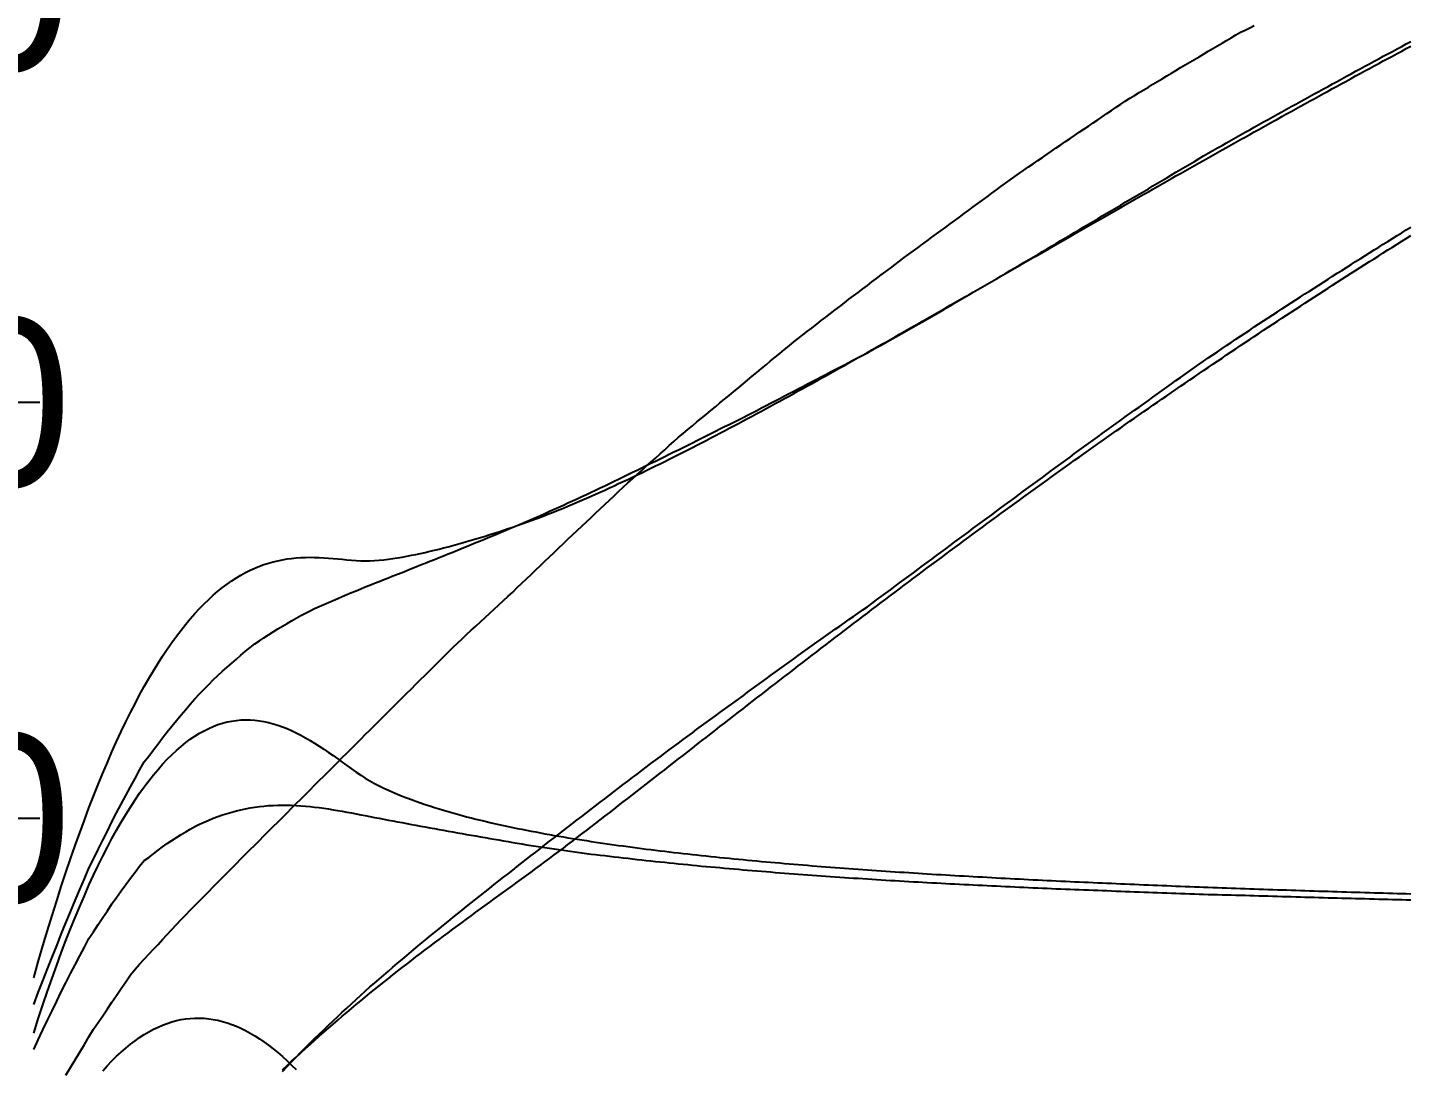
# Model space of a CAD drawing. Extents: x -35 to 180, y -35 to 144.
# Drawn here: x 5.8 to 71.2, y 27.5 to 76.8 of the extents above; entities that cross this region are included whole.
import ezdxf

# ---------------------------------------------------------------- set-up
doc = ezdxf.new("R2010")
doc.units = 0

msp = doc.modelspace()

# ---------------------------------------------------------------- linework, layer by layer
at = {"color": 0}
for p, q in [((0, 59.071), (6.4, 59.071)), ((0, 39.38), (6.4, 39.38))]:
    msp.add_line(p, q, dxfattribs=at)
at = {"color": 6}
msp.add_lwpolyline([(7.63, 27.217), (7.848, 27.579), (8.066, 27.942), (8.284, 28.304), (8.502, 28.666), (8.72, 29.028), (8.938, 29.39), (9.156, 29.698), (9.374, 30.021), (9.592, 30.343), (9.81, 30.665), (10.028, 30.988), (10.246, 31.31), (10.464, 31.632), (10.682, 31.955), (10.9, 32.229), (11.118, 32.464), (11.336, 32.699), (11.554, 32.933), (11.772, 33.168), (11.99, 33.403), (12.208, 33.638), (12.426, 33.873), (12.644, 34.108), (12.862, 34.342), (13.08, 34.577), (13.298, 34.798), (13.516, 35.02), (13.734, 35.242), (13.952, 35.464), (14.17, 35.686), (14.388, 35.908), (14.606, 36.13), (14.824, 36.352), (15.042, 36.574), (15.26, 36.796), (15.478, 37.017), (15.696, 37.237), (15.914, 37.455), (16.132, 37.673), (16.35, 37.891), (16.568, 38.108), (16.786, 38.326), (17.004, 38.544), (17.222, 38.762), (17.44, 38.979), (17.658, 39.197), (17.876, 39.415), (18.094, 39.633), (18.312, 39.851), (18.53, 40.068), (18.748, 40.286), (18.966, 40.504), (19.184, 40.722), (19.402, 40.939), (19.62, 41.157), (19.838, 41.375), (20.056, 41.593), (20.274, 41.811), (20.492, 42.028), (20.71, 42.246), (20.928, 42.464), (21.146, 42.682), (21.364, 42.899), (21.582, 43.117), (21.8, 43.335), (22.018, 43.553), (22.236, 43.771), (22.454, 43.988), (22.672, 44.206), (22.89, 44.424), (23.108, 44.642), (23.326, 44.859), (23.544, 45.077), (23.762, 45.293), (23.98, 45.509), (24.198, 45.725), (24.416, 45.941), (24.634, 46.157), (24.852, 46.373), (25.07, 46.589), (25.288, 46.805), (25.506, 47.021), (25.724, 47.237), (25.942, 47.453), (26.16, 47.669), (26.378, 47.87), (26.596, 48.071), (26.814, 48.273), (27.032, 48.475), (27.25, 48.676), (27.468, 48.878), (27.686, 49.079), (27.904, 49.281), (28.121, 49.482), (28.339, 49.684), (28.557, 49.886), (28.775, 50.087), (28.993, 50.295), (29.211, 50.504), (29.429, 50.713), (29.647, 50.922), (29.865, 51.13), (30.083, 51.339), (30.301, 51.548), (30.519, 51.757), (30.737, 51.965), (30.955, 52.174), (31.173, 52.383), (31.391, 52.592), (31.609, 52.798), (31.827, 53.003), (32.045, 53.208), (32.263, 53.413), (32.481, 53.618), (32.699, 53.824), (32.917, 54.029), (33.135, 54.234), (33.353, 54.439), (33.571, 54.644), (33.789, 54.85), (34.007, 55.055), (34.225, 55.254), (34.443, 55.45), (34.661, 55.646), (34.879, 55.843), (35.097, 56.039), (35.315, 56.235), (35.533, 56.431), (35.751, 56.627), (35.969, 56.823), (36.187, 57.02), (36.405, 57.216), (36.623, 57.412), (36.841, 57.599), (37.059, 57.779), (37.277, 57.959), (37.495, 58.139), (37.713, 58.319), (37.931, 58.499), (38.149, 58.679), (38.367, 58.859), (38.585, 59.039), (38.803, 59.219), (39.021, 59.399), (39.239, 59.579), (39.457, 59.759), (39.675, 59.94), (39.893, 60.121), (40.111, 60.302), (40.329, 60.483), (40.547, 60.664), (40.765, 60.845), (40.983, 61.026), (41.201, 61.207), (41.419, 61.387), (41.637, 61.568), (41.855, 61.749), (42.073, 61.93), (42.291, 62.095), (42.509, 62.263), (42.727, 62.431), (42.945, 62.6), (43.163, 62.768), (43.381, 62.936), (43.599, 63.104), (43.817, 63.273), (44.035, 63.441), (44.253, 63.609), (44.471, 63.777), (44.689, 63.946), (44.907, 64.11), (45.125, 64.275), (45.343, 64.439), (45.561, 64.604), (45.779, 64.769), (45.997, 64.933), (46.215, 65.098), (46.433, 65.263), (46.651, 65.427), (46.869, 65.592), (47.087, 65.757), (47.305, 65.921), (47.523, 66.081), (47.741, 66.241), (47.959, 66.402), (48.177, 66.562), (48.395, 66.722), (48.613, 66.882), (48.831, 67.042), (49.049, 67.203), (49.267, 67.363), (49.485, 67.523), (49.703, 67.683), (49.921, 67.843), (50.139, 68.003), (50.357, 68.164), (50.575, 68.324), (50.793, 68.484), (51.011, 68.644), (51.229, 68.804), (51.447, 68.965), (51.665, 69.125), (51.883, 69.285), (52.101, 69.445), (52.319, 69.605), (52.537, 69.765), (52.755, 69.917), (52.973, 70.066), (53.191, 70.216), (53.409, 70.365), (53.627, 70.514), (53.845, 70.664), (54.063, 70.813), (54.281, 70.963), (54.499, 71.112), (54.717, 71.261), (54.935, 71.411), (55.153, 71.56), (55.371, 71.708), (55.589, 71.856), (55.807, 72.003), (56.025, 72.151), (56.243, 72.299), (56.461, 72.446), (56.679, 72.594), (56.897, 72.741), (57.115, 72.889), (57.333, 73.037), (57.551, 73.184), (57.769, 73.332), (57.987, 73.47), (58.205, 73.602), (58.423, 73.733), (58.641, 73.864), (58.859, 73.996), (59.077, 74.127), (59.295, 74.258), (59.513, 74.39), (59.731, 74.521), (59.949, 74.653), (60.167, 74.784), (60.385, 74.915), (60.603, 75.047), (60.821, 75.174), (61.039, 75.303), (61.257, 75.432), (61.475, 75.56), (61.693, 75.689), (61.911, 75.818), (62.129, 75.946), (62.347, 76.075), (62.565, 76.204), (62.783, 76.332), (63.001, 76.461), (63.219, 76.59), (63.437, 76.692), (63.655, 76.801), (63.873, 76.91)], dxfattribs=at)
at = {"color": 4}
for points in [[(6.104, 30.556), (6.322, 31.121), (6.54, 31.682), (6.758, 32.239), (6.976, 32.791), (7.194, 33.338), (7.412, 33.88), (7.63, 34.417), (7.848, 34.949), (8.066, 35.474), (8.284, 35.994), (8.502, 36.508), (8.72, 37.016), (8.938, 37.445), (9.156, 37.892), (9.374, 38.334), (9.592, 38.77), (9.81, 39.2), (10.028, 39.624), (10.246, 40.042), (10.464, 40.454), (10.682, 40.86), (10.9, 41.26), (11.118, 41.654), (11.336, 42.042), (11.554, 42.312), (11.772, 42.607), (11.99, 42.896), (12.208, 43.18), (12.426, 43.46), (12.644, 43.734), (12.862, 44.002), (13.08, 44.266), (13.298, 44.525), (13.516, 44.778), (13.734, 45.027), (13.952, 45.27), (14.17, 45.49), (14.388, 45.708), (14.606, 45.921), (14.824, 46.129), (15.042, 46.333), (15.26, 46.531), (15.478, 46.725), (15.696, 46.914), (15.914, 47.099), (16.132, 47.279), (16.35, 47.454), (16.568, 47.626), (16.786, 47.775), (17.004, 47.922), (17.222, 48.065), (17.44, 48.205), (17.658, 48.34), (17.876, 48.472), (18.094, 48.6), (18.312, 48.726), (18.53, 48.847), (18.748, 48.967), (18.966, 49.083), (19.184, 49.196), (19.402, 49.3), (19.62, 49.4), (19.838, 49.499), (20.056, 49.596), (20.274, 49.691), (20.492, 49.785), (20.71, 49.877), (20.928, 49.969), (21.146, 50.06), (21.364, 50.15), (21.582, 50.24), (21.8, 50.33), (22.018, 50.416), (22.236, 50.501), (22.454, 50.587), (22.672, 50.672), (22.89, 50.758), (23.108, 50.845), (23.326, 50.931), (23.544, 51.018), (23.762, 51.105), (23.98, 51.193), (24.198, 51.28), (24.416, 51.368), (24.634, 51.455), (24.852, 51.542), (25.07, 51.629), (25.288, 51.716), (25.506, 51.803), (25.724, 51.891), (25.942, 51.979), (26.16, 52.068), (26.378, 52.156), (26.596, 52.246), (26.814, 52.335), (27.032, 52.425), (27.25, 52.514), (27.468, 52.604), (27.686, 52.694), (27.904, 52.784), (28.121, 52.875), (28.339, 52.966), (28.557, 53.058), (28.775, 53.15), (28.993, 53.242), (29.211, 53.335), (29.429, 53.428), (29.647, 53.522), (29.865, 53.616), (30.083, 53.714), (30.301, 53.811), (30.519, 53.909), (30.737, 54.008), (30.955, 54.106), (31.173, 54.206), (31.391, 54.305), (31.609, 54.405), (31.827, 54.506), (32.045, 54.607), (32.263, 54.708), (32.481, 54.81), (32.699, 54.914), (32.917, 55.018), (33.135, 55.122), (33.353, 55.226), (33.571, 55.331), (33.789, 55.436), (34.007, 55.542), (34.225, 55.648), (34.443, 55.754), (34.661, 55.861), (34.879, 55.967), (35.097, 56.075), (35.315, 56.181), (35.533, 56.288), (35.751, 56.395), (35.969, 56.502), (36.187, 56.61), (36.405, 56.718), (36.623, 56.826), (36.841, 56.934), (37.059, 57.043), (37.277, 57.152), (37.495, 57.261), (37.713, 57.37), (37.931, 57.479), (38.149, 57.588), (38.367, 57.697), (38.585, 57.807), (38.803, 57.916), (39.021, 58.026), (39.239, 58.136), (39.457, 58.246), (39.675, 58.357), (39.893, 58.468), (40.111, 58.578), (40.329, 58.689), (40.547, 58.802), (40.765, 58.915), (40.983, 59.029), (41.201, 59.142), (41.419, 59.256), (41.637, 59.369), (41.855, 59.483), (42.073, 59.597), (42.291, 59.711), (42.509, 59.825), (42.727, 59.94), (42.945, 60.054), (43.163, 60.167), (43.381, 60.28), (43.599, 60.393), (43.817, 60.506), (44.035, 60.619), (44.253, 60.732), (44.471, 60.846), (44.689, 60.959), (44.907, 61.073), (45.125, 61.186), (45.343, 61.3), (45.561, 61.414), (45.779, 61.535), (45.997, 61.657), (46.215, 61.78), (46.433, 61.903), (46.651, 62.025), (46.869, 62.148), (47.087, 62.271), (47.305, 62.394), (47.523, 62.517), (47.741, 62.64), (47.959, 62.763), (48.177, 62.886), (48.395, 63.012), (48.613, 63.138), (48.831, 63.265), (49.049, 63.392), (49.267, 63.519), (49.485, 63.645), (49.703, 63.772), (49.921, 63.899), (50.139, 64.026), (50.357, 64.152), (50.575, 64.279), (50.793, 64.406), (51.011, 64.533), (51.229, 64.662), (51.447, 64.79), (51.665, 64.918), (51.883, 65.047), (52.101, 65.175), (52.319, 65.303), (52.537, 65.431), (52.755, 65.559), (52.973, 65.688), (53.191, 65.816), (53.409, 65.944), (53.627, 66.072), (53.845, 66.203), (54.063, 66.333), (54.281, 66.463), (54.499, 66.594), (54.717, 66.724), (54.935, 66.854), (55.153, 66.984), (55.371, 67.114), (55.589, 67.243), (55.807, 67.373), (56.025, 67.503), (56.243, 67.633), (56.461, 67.762), (56.679, 67.892), (56.897, 68.022), (57.115, 68.151), (57.333, 68.28), (57.551, 68.41), (57.769, 68.539), (57.987, 68.668), (58.205, 68.797), (58.423, 68.926), (58.641, 69.055), (58.859, 69.184), (59.077, 69.314), (59.295, 69.444), (59.513, 69.574), (59.731, 69.703), (59.949, 69.833), (60.167, 69.962), (60.385, 70.092), (60.603, 70.221), (60.821, 70.35), (61.039, 70.479), (61.257, 70.609), (61.475, 70.737), (61.693, 70.862), (61.911, 70.986), (62.129, 71.111), (62.347, 71.235), (62.565, 71.359), (62.783, 71.483), (63.001, 71.607), (63.219, 71.731), (63.437, 71.855), (63.655, 71.978), (63.873, 72.102), (64.091, 72.225), (64.309, 72.346), (64.527, 72.467), (64.745, 72.588), (64.963, 72.709), (65.181, 72.829), (65.399, 72.949), (65.617, 73.07), (65.835, 73.19), (66.053, 73.31), (66.271, 73.43), (66.489, 73.549), (66.707, 73.669), (66.925, 73.789), (67.143, 73.908), (67.361, 74.028), (67.579, 74.147), (67.797, 74.267), (68.015, 74.386), (68.233, 74.505), (68.451, 74.624), (68.669, 74.743), (68.887, 74.861), (69.105, 74.98), (69.323, 75.098), (69.541, 75.216), (69.759, 75.333), (69.977, 75.451), (70.195, 75.568), (70.413, 75.685), (70.631, 75.802), (70.849, 75.919), (71.067, 76.035), (71.285, 76.152)], [(17.876, 27.386), (18.094, 27.614), (18.312, 27.841), (18.53, 28.067), (18.748, 28.292), (18.966, 28.515), (19.184, 28.738), (19.402, 28.948), (19.62, 29.156), (19.838, 29.364), (20.056, 29.571), (20.274, 29.776), (20.492, 29.981), (20.71, 30.185), (20.928, 30.389), (21.146, 30.591), (21.364, 30.793), (21.582, 30.994), (21.8, 31.194), (22.018, 31.385), (22.236, 31.573), (22.454, 31.761), (22.672, 31.949), (22.89, 32.136), (23.108, 32.322), (23.326, 32.507), (23.544, 32.692), (23.762, 32.877), (23.98, 33.06), (24.198, 33.244), (24.416, 33.426), (24.634, 33.606), (24.852, 33.784), (25.07, 33.962), (25.288, 34.139), (25.506, 34.316), (25.724, 34.493), (25.942, 34.669), (26.16, 34.845), (26.378, 35.02), (26.596, 35.195), (26.814, 35.37), (27.032, 35.544), (27.25, 35.717), (27.468, 35.89), (27.686, 36.062), (27.904, 36.235), (28.121, 36.406), (28.339, 36.578), (28.557, 36.75), (28.775, 36.921), (28.993, 37.092), (29.211, 37.263), (29.429, 37.434), (29.647, 37.605), (29.865, 37.776), (30.083, 37.944), (30.301, 38.113), (30.519, 38.282), (30.737, 38.451), (30.955, 38.62), (31.173, 38.789), (31.391, 38.958), (31.609, 39.127), (31.827, 39.296), (32.045, 39.465), (32.263, 39.633), (32.481, 39.802), (32.699, 39.968), (32.917, 40.135), (33.135, 40.301), (33.353, 40.468), (33.571, 40.634), (33.789, 40.801), (34.007, 40.968), (34.225, 41.134), (34.443, 41.3), (34.661, 41.467), (34.879, 41.633), (35.097, 41.799), (35.315, 41.961), (35.533, 42.124), (35.751, 42.287), (35.969, 42.45), (36.187, 42.612), (36.405, 42.775), (36.623, 42.937), (36.841, 43.1), (37.059, 43.262), (37.277, 43.425), (37.495, 43.587), (37.713, 43.749), (37.931, 43.908), (38.149, 44.067), (38.367, 44.226), (38.585, 44.385), (38.803, 44.544), (39.021, 44.702), (39.239, 44.861), (39.457, 45.02), (39.675, 45.178), (39.893, 45.337), (40.111, 45.495), (40.329, 45.653), (40.547, 45.812), (40.765, 45.971), (40.983, 46.13), (41.201, 46.288), (41.419, 46.447), (41.637, 46.605), (41.855, 46.763), (42.073, 46.921), (42.291, 47.079), (42.509, 47.237), (42.727, 47.395), (42.945, 47.553), (43.163, 47.707), (43.381, 47.86), (43.599, 48.014), (43.817, 48.167), (44.035, 48.321), (44.253, 48.474), (44.471, 48.627), (44.689, 48.78), (44.907, 48.933), (45.125, 49.085), (45.343, 49.238), (45.561, 49.39), (45.779, 49.55), (45.997, 49.712), (46.215, 49.873), (46.433, 50.035), (46.651, 50.196), (46.869, 50.357), (47.087, 50.518), (47.305, 50.679), (47.523, 50.84), (47.741, 51), (47.959, 51.161), (48.177, 51.321), (48.395, 51.482), (48.613, 51.645), (48.831, 51.808), (49.049, 51.97), (49.267, 52.133), (49.485, 52.295), (49.703, 52.456), (49.921, 52.618), (50.139, 52.779), (50.357, 52.941), (50.575, 53.102), (50.793, 53.262), (51.011, 53.424), (51.229, 53.586), (51.447, 53.748), (51.665, 53.909), (51.883, 54.071), (52.101, 54.232), (52.319, 54.393), (52.537, 54.554), (52.755, 54.714), (52.973, 54.875), (53.191, 55.035), (53.409, 55.195), (53.627, 55.354), (53.845, 55.516), (54.063, 55.677), (54.281, 55.838), (54.499, 55.998), (54.717, 56.158), (54.935, 56.318), (55.153, 56.478), (55.371, 56.638), (55.589, 56.797), (55.807, 56.956), (56.025, 57.115), (56.243, 57.274), (56.461, 57.432), (56.679, 57.59), (56.897, 57.748), (57.115, 57.906), (57.333, 58.063), (57.551, 58.22), (57.769, 58.377), (57.987, 58.534), (58.205, 58.691), (58.423, 58.847), (58.641, 59.003), (58.859, 59.159), (59.077, 59.316), (59.295, 59.472), (59.513, 59.628), (59.731, 59.784), (59.949, 59.94), (60.167, 60.095), (60.385, 60.25), (60.603, 60.405), (60.821, 60.56), (61.039, 60.715), (61.257, 60.869), (61.475, 61.023), (61.693, 61.17), (61.911, 61.318), (62.129, 61.465), (62.347, 61.612), (62.565, 61.759), (62.783, 61.906), (63.001, 62.052), (63.219, 62.199), (63.437, 62.345), (63.655, 62.49), (63.873, 62.636), (64.091, 62.781), (64.309, 62.924), (64.527, 63.066), (64.745, 63.209), (64.963, 63.351), (65.181, 63.492), (65.399, 63.634), (65.617, 63.775), (65.835, 63.916), (66.053, 64.057), (66.271, 64.198), (66.489, 64.338), (66.707, 64.478), (66.925, 64.618), (67.143, 64.758), (67.361, 64.898), (67.579, 65.037), (67.797, 65.177), (68.015, 65.316), (68.233, 65.454), (68.451, 65.593), (68.669, 65.731), (68.887, 65.869), (69.105, 66.007), (69.323, 66.144), (69.541, 66.281), (69.759, 66.418), (69.977, 66.554), (70.195, 66.69), (70.413, 66.826), (70.631, 66.961), (70.849, 67.096), (71.067, 67.231), (71.285, 67.366)], [(6.104, 28.419), (6.322, 28.886), (6.54, 29.349), (6.758, 29.807), (6.976, 30.26), (7.194, 30.707), (7.412, 31.149), (7.63, 31.586), (7.848, 32.017), (8.066, 32.441), (8.284, 32.86), (8.502, 33.272), (8.72, 33.678), (8.938, 33.997), (9.156, 34.336), (9.374, 34.669), (9.592, 34.996), (9.81, 35.316), (10.028, 35.63), (10.246, 35.937), (10.464, 36.238), (10.682, 36.532), (10.9, 36.82), (11.118, 37.101), (11.336, 37.376), (11.554, 37.523), (11.772, 37.695), (11.99, 37.862), (12.208, 38.022), (12.426, 38.177), (12.644, 38.326), (12.862, 38.468), (13.08, 38.605), (13.298, 38.736), (13.516, 38.86), (13.734, 38.979), (13.952, 39.091), (14.17, 39.189), (14.388, 39.283), (14.606, 39.371), (14.824, 39.453), (15.042, 39.529), (15.26, 39.599), (15.478, 39.664), (15.696, 39.723), (15.914, 39.776), (16.132, 39.824), (16.35, 39.867), (16.568, 39.904), (16.786, 39.931), (17.004, 39.953), (17.222, 39.971), (17.44, 39.983), (17.658, 39.991), (17.876, 39.994), (18.094, 39.993), (18.312, 39.988), (18.53, 39.979), (18.748, 39.966), (18.966, 39.95), (19.184, 39.93), (19.402, 39.906), (19.62, 39.878), (19.838, 39.849), (20.056, 39.816), (20.274, 39.781), (20.492, 39.745), (20.71, 39.706), (20.928, 39.666), (21.146, 39.625), (21.364, 39.583), (21.582, 39.541), (21.8, 39.498), (22.018, 39.456), (22.236, 39.414), (22.454, 39.373), (22.672, 39.332), (22.89, 39.29), (23.108, 39.249), (23.326, 39.208), (23.544, 39.167), (23.762, 39.126), (23.98, 39.086), (24.198, 39.045), (24.416, 39.005), (24.634, 38.965), (24.852, 38.925), (25.07, 38.886), (25.288, 38.846), (25.506, 38.807), (25.724, 38.768), (25.942, 38.729), (26.16, 38.69), (26.378, 38.651), (26.596, 38.612), (26.814, 38.574), (27.032, 38.535), (27.25, 38.497), (27.468, 38.459), (27.686, 38.421), (27.904, 38.383), (28.121, 38.345), (28.339, 38.307), (28.557, 38.27), (28.775, 38.232), (28.993, 38.195), (29.211, 38.158), (29.429, 38.121), (29.647, 38.084), (29.865, 38.047), (30.083, 38.019), (30.301, 37.988), (30.519, 37.957), (30.737, 37.926), (30.955, 37.895), (31.173, 37.864), (31.391, 37.833), (31.609, 37.803), (31.827, 37.772), (32.045, 37.742), (32.263, 37.711), (32.481, 37.681), (32.699, 37.657), (32.917, 37.631), (33.135, 37.606), (33.353, 37.58), (33.571, 37.555), (33.789, 37.53), (34.007, 37.504), (34.225, 37.479), (34.443, 37.454), (34.661, 37.429), (34.879, 37.404), (35.097, 37.379), (35.315, 37.357), (35.533, 37.334), (35.751, 37.312), (35.969, 37.29), (36.187, 37.267), (36.405, 37.245), (36.623, 37.223), (36.841, 37.201), (37.059, 37.179), (37.277, 37.157), (37.495, 37.135), (37.713, 37.113), (37.931, 37.093), (38.149, 37.074), (38.367, 37.054), (38.585, 37.035), (38.803, 37.016), (39.021, 36.996), (39.239, 36.977), (39.457, 36.958), (39.675, 36.939), (39.893, 36.919), (40.111, 36.9), (40.329, 36.881), (40.547, 36.864), (40.765, 36.847), (40.983, 36.83), (41.201, 36.813), (41.419, 36.796), (41.637, 36.779), (41.855, 36.762), (42.073, 36.745), (42.291, 36.728), (42.509, 36.711), (42.727, 36.694), (42.945, 36.678), (43.163, 36.663), (43.381, 36.648), (43.599, 36.633), (43.817, 36.618), (44.035, 36.603), (44.253, 36.588), (44.471, 36.574), (44.689, 36.559), (44.907, 36.544), (45.125, 36.53), (45.343, 36.515), (45.561, 36.501), (45.779, 36.487), (45.997, 36.474), (46.215, 36.461), (46.433, 36.448), (46.651, 36.435), (46.869, 36.422), (47.087, 36.409), (47.305, 36.396), (47.523, 36.383), (47.741, 36.37), (47.959, 36.357), (48.177, 36.344), (48.395, 36.332), (48.613, 36.321), (48.831, 36.31), (49.049, 36.299), (49.267, 36.288), (49.485, 36.277), (49.703, 36.266), (49.921, 36.255), (50.139, 36.244), (50.357, 36.233), (50.575, 36.222), (50.793, 36.211), (51.011, 36.2), (51.229, 36.19), (51.447, 36.179), (51.665, 36.168), (51.883, 36.158), (52.101, 36.147), (52.319, 36.137), (52.537, 36.127), (52.755, 36.116), (52.973, 36.106), (53.191, 36.095), (53.409, 36.085), (53.627, 36.075), (53.845, 36.067), (54.063, 36.058), (54.281, 36.049), (54.499, 36.04), (54.717, 36.032), (54.935, 36.023), (55.153, 36.014), (55.371, 36.006), (55.589, 35.997), (55.807, 35.989), (56.025, 35.98), (56.243, 35.971), (56.461, 35.963), (56.679, 35.954), (56.897, 35.946), (57.115, 35.937), (57.333, 35.929), (57.551, 35.92), (57.769, 35.912), (57.987, 35.903), (58.205, 35.895), (58.423, 35.886), (58.641, 35.878), (58.859, 35.87), (59.077, 35.862), (59.295, 35.854), (59.513, 35.846), (59.731, 35.839), (59.949, 35.831), (60.167, 35.823), (60.385, 35.816), (60.603, 35.808), (60.821, 35.8), (61.039, 35.793), (61.257, 35.785), (61.475, 35.777), (61.693, 35.771), (61.911, 35.766), (62.129, 35.76), (62.347, 35.754), (62.565, 35.748), (62.783, 35.742), (63.001, 35.736), (63.219, 35.731), (63.437, 35.725), (63.655, 35.719), (63.873, 35.713), (64.091, 35.708), (64.309, 35.701), (64.527, 35.695), (64.745, 35.689), (64.963, 35.682), (65.181, 35.676), (65.399, 35.67), (65.617, 35.663), (65.835, 35.657), (66.053, 35.651), (66.271, 35.645), (66.489, 35.638), (66.707, 35.632), (66.925, 35.626), (67.143, 35.62), (67.361, 35.614), (67.579, 35.608), (67.797, 35.603), (68.015, 35.597), (68.233, 35.591), (68.451, 35.585), (68.669, 35.579), (68.887, 35.573), (69.105, 35.567), (69.323, 35.561), (69.541, 35.556), (69.759, 35.55), (69.977, 35.544), (70.195, 35.538), (70.413, 35.532), (70.631, 35.527), (70.849, 35.521), (71.067, 35.515), (71.285, 35.509)]]:
    msp.add_lwpolyline(points, dxfattribs=at)
at = {"color": 3}
for points in [[(6.104, 31.817), (6.322, 32.582), (6.54, 33.329), (6.758, 34.059), (6.976, 34.771), (7.194, 35.466), (7.412, 36.144), (7.63, 36.805), (7.848, 37.449), (8.066, 38.077), (8.284, 38.688), (8.502, 39.283), (8.72, 39.862), (8.938, 40.425), (9.156, 40.973), (9.374, 41.504), (9.592, 42.021), (9.81, 42.521), (10.028, 43.007), (10.246, 43.477), (10.464, 43.933), (10.682, 44.374), (10.9, 44.8), (11.118, 45.211), (11.336, 45.609), (11.554, 45.992), (11.772, 46.36), (11.99, 46.715), (12.208, 47.056), (12.426, 47.383), (12.644, 47.697), (12.862, 47.998), (13.08, 48.285), (13.298, 48.559), (13.516, 48.82), (13.734, 49.068), (13.952, 49.304), (14.17, 49.527), (14.388, 49.738), (14.606, 49.937), (14.824, 50.124), (15.042, 50.299), (15.26, 50.463), (15.478, 50.615), (15.696, 50.756), (15.914, 50.887), (16.132, 51.007), (16.35, 51.116), (16.568, 51.215), (16.786, 51.305), (17.004, 51.385), (17.222, 51.455), (17.44, 51.517), (17.658, 51.57), (17.876, 51.614), (18.094, 51.651), (18.312, 51.68), (18.53, 51.702), (18.748, 51.717), (18.966, 51.726), (19.184, 51.729), (19.402, 51.726), (19.62, 51.719), (19.838, 51.708), (20.056, 51.693), (20.274, 51.676), (20.492, 51.657), (20.71, 51.636), (20.928, 51.615), (21.146, 51.596), (21.364, 51.579), (21.582, 51.566), (21.8, 51.56), (22.018, 51.564), (22.236, 51.576), (22.454, 51.593), (22.672, 51.616), (22.89, 51.643), (23.108, 51.673), (23.326, 51.707), (23.544, 51.744), (23.762, 51.783), (23.98, 51.825), (24.198, 51.869), (24.416, 51.916), (24.634, 51.964), (24.852, 52.014), (25.07, 52.066), (25.288, 52.12), (25.506, 52.175), (25.724, 52.232), (25.942, 52.29), (26.16, 52.35), (26.378, 52.411), (26.596, 52.473), (26.814, 52.536), (27.032, 52.601), (27.25, 52.667), (27.468, 52.734), (27.686, 52.803), (27.904, 52.872), (28.121, 52.943), (28.339, 53.015), (28.557, 53.088), (28.775, 53.162), (28.993, 53.237), (29.211, 53.314), (29.429, 53.392), (29.647, 53.471), (29.865, 53.551), (30.083, 53.633), (30.301, 53.716), (30.519, 53.8), (30.737, 53.887), (30.955, 53.974), (31.173, 54.063), (31.391, 54.154), (31.609, 54.245), (31.827, 54.338), (32.045, 54.432), (32.263, 54.527), (32.481, 54.623), (32.699, 54.72), (32.917, 54.817), (33.135, 54.916), (33.353, 55.016), (33.571, 55.116), (33.789, 55.217), (34.007, 55.319), (34.225, 55.422), (34.443, 55.526), (34.661, 55.63), (34.879, 55.735), (35.097, 55.84), (35.315, 55.947), (35.533, 56.054), (35.751, 56.161), (35.969, 56.269), (36.187, 56.378), (36.405, 56.487), (36.623, 56.597), (36.841, 56.708), (37.059, 56.819), (37.277, 56.93), (37.495, 57.042), (37.713, 57.154), (37.931, 57.267), (38.149, 57.381), (38.367, 57.495), (38.585, 57.609), (38.803, 57.723), (39.021, 57.838), (39.239, 57.954), (39.457, 58.07), (39.675, 58.186), (39.893, 58.302), (40.111, 58.419), (40.329, 58.537), (40.547, 58.654), (40.765, 58.772), (40.983, 58.89), (41.201, 59.009), (41.419, 59.128), (41.637, 59.247), (41.855, 59.366), (42.073, 59.486), (42.291, 59.606), (42.509, 59.726), (42.727, 59.846), (42.945, 59.967), (43.163, 60.088), (43.381, 60.209), (43.599, 60.33), (43.817, 60.452), (44.035, 60.574), (44.253, 60.696), (44.471, 60.818), (44.689, 60.94), (44.907, 61.063), (45.125, 61.185), (45.343, 61.308), (45.561, 61.431), (45.779, 61.554), (45.997, 61.677), (46.215, 61.801), (46.433, 61.924), (46.651, 62.048), (46.869, 62.172), (47.087, 62.296), (47.305, 62.42), (47.523, 62.544), (47.741, 62.668), (47.959, 62.792), (48.177, 62.917), (48.395, 63.041), (48.613, 63.166), (48.831, 63.291), (49.049, 63.415), (49.267, 63.54), (49.485, 63.665), (49.703, 63.79), (49.921, 63.915), (50.139, 64.04), (50.357, 64.165), (50.575, 64.29), (50.793, 64.415), (51.011, 64.541), (51.229, 64.666), (51.447, 64.791), (51.665, 64.916), (51.883, 65.042), (52.101, 65.167), (52.319, 65.292), (52.537, 65.417), (52.755, 65.543), (52.973, 65.668), (53.191, 65.793), (53.409, 65.919), (53.627, 66.044), (53.845, 66.169), (54.063, 66.295), (54.281, 66.42), (54.499, 66.545), (54.717, 66.67), (54.935, 66.796), (55.153, 66.921), (55.371, 67.046), (55.589, 67.171), (55.807, 67.296), (56.025, 67.421), (56.243, 67.546), (56.461, 67.671), (56.679, 67.796), (56.897, 67.921), (57.115, 68.045), (57.333, 68.17), (57.551, 68.295), (57.769, 68.419), (57.987, 68.544), (58.205, 68.668), (58.423, 68.793), (58.641, 68.917), (58.859, 69.041), (59.077, 69.165), (59.295, 69.289), (59.513, 69.413), (59.731, 69.537), (59.949, 69.661), (60.167, 69.785), (60.385, 69.908), (60.603, 70.032), (60.821, 70.155), (61.039, 70.279), (61.257, 70.402), (61.475, 70.525), (61.693, 70.648), (61.911, 70.771), (62.129, 70.894), (62.347, 71.016), (62.565, 71.139), (62.783, 71.261), (63.001, 71.384), (63.219, 71.506), (63.437, 71.628), (63.655, 71.75), (63.873, 71.872), (64.091, 71.994), (64.309, 72.116), (64.527, 72.237), (64.745, 72.358), (64.963, 72.48), (65.181, 72.601), (65.399, 72.722), (65.617, 72.843), (65.835, 72.963), (66.053, 73.084), (66.271, 73.204), (66.489, 73.325), (66.707, 73.445), (66.925, 73.565), (67.143, 73.685), (67.361, 73.805), (67.579, 73.924), (67.797, 74.044), (68.015, 74.163), (68.233, 74.282), (68.451, 74.401), (68.669, 74.52), (68.887, 74.639), (69.105, 74.757), (69.323, 74.875), (69.541, 74.994), (69.759, 75.112), (69.977, 75.23), (70.195, 75.347), (70.413, 75.465), (70.631, 75.582), (70.849, 75.699), (71.067, 75.817), (71.285, 75.933)], [(17.876, 27.455), (18.094, 27.661), (18.312, 27.865), (18.53, 28.067), (18.748, 28.268), (18.966, 28.466), (19.184, 28.663), (19.402, 28.859), (19.62, 29.052), (19.838, 29.245), (20.056, 29.435), (20.274, 29.624), (20.492, 29.812), (20.71, 29.998), (20.928, 30.183), (21.146, 30.366), (21.364, 30.548), (21.582, 30.728), (21.8, 30.908), (22.018, 31.086), (22.236, 31.263), (22.454, 31.438), (22.672, 31.613), (22.89, 31.786), (23.108, 31.959), (23.326, 32.13), (23.544, 32.3), (23.762, 32.47), (23.98, 32.638), (24.198, 32.806), (24.416, 32.972), (24.634, 33.138), (24.852, 33.304), (25.07, 33.468), (25.288, 33.632), (25.506, 33.795), (25.724, 33.957), (25.942, 34.119), (26.16, 34.281), (26.378, 34.441), (26.596, 34.602), (26.814, 34.762), (27.032, 34.922), (27.25, 35.081), (27.468, 35.24), (27.686, 35.399), (27.904, 35.558), (28.121, 35.717), (28.339, 35.875), (28.557, 36.034), (28.775, 36.193), (28.993, 36.352), (29.211, 36.511), (29.429, 36.67), (29.647, 36.829), (29.865, 36.989), (30.083, 37.15), (30.301, 37.311), (30.519, 37.473), (30.737, 37.636), (30.955, 37.8), (31.173, 37.965), (31.391, 38.131), (31.609, 38.296), (31.827, 38.463), (32.045, 38.63), (32.263, 38.797), (32.481, 38.965), (32.699, 39.133), (32.917, 39.301), (33.135, 39.469), (33.353, 39.638), (33.571, 39.807), (33.789, 39.976), (34.007, 40.145), (34.225, 40.314), (34.443, 40.484), (34.661, 40.653), (34.879, 40.823), (35.097, 40.993), (35.315, 41.163), (35.533, 41.333), (35.751, 41.503), (35.969, 41.673), (36.187, 41.843), (36.405, 42.013), (36.623, 42.183), (36.841, 42.353), (37.059, 42.523), (37.277, 42.693), (37.495, 42.863), (37.713, 43.033), (37.931, 43.203), (38.149, 43.373), (38.367, 43.543), (38.585, 43.713), (38.803, 43.883), (39.021, 44.053), (39.239, 44.222), (39.457, 44.392), (39.675, 44.561), (39.893, 44.731), (40.111, 44.9), (40.329, 45.069), (40.547, 45.238), (40.765, 45.407), (40.983, 45.576), (41.201, 45.745), (41.419, 45.913), (41.637, 46.082), (41.855, 46.25), (42.073, 46.418), (42.291, 46.587), (42.509, 46.754), (42.727, 46.922), (42.945, 47.09), (43.163, 47.257), (43.381, 47.425), (43.599, 47.592), (43.817, 47.759), (44.035, 47.926), (44.253, 48.093), (44.471, 48.259), (44.689, 48.425), (44.907, 48.592), (45.125, 48.758), (45.343, 48.923), (45.561, 49.089), (45.779, 49.254), (45.997, 49.42), (46.215, 49.585), (46.433, 49.75), (46.651, 49.914), (46.869, 50.079), (47.087, 50.243), (47.305, 50.407), (47.523, 50.571), (47.741, 50.735), (47.959, 50.898), (48.177, 51.062), (48.395, 51.225), (48.613, 51.387), (48.831, 51.55), (49.049, 51.713), (49.267, 51.875), (49.485, 52.037), (49.703, 52.199), (49.921, 52.36), (50.139, 52.521), (50.357, 52.682), (50.575, 52.843), (50.793, 53.004), (51.011, 53.164), (51.229, 53.325), (51.447, 53.485), (51.665, 53.644), (51.883, 53.804), (52.101, 53.963), (52.319, 54.122), (52.537, 54.281), (52.755, 54.439), (52.973, 54.598), (53.191, 54.756), (53.409, 54.914), (53.627, 55.071), (53.845, 55.229), (54.063, 55.386), (54.281, 55.543), (54.499, 55.699), (54.717, 55.855), (54.935, 56.012), (55.153, 56.167), (55.371, 56.323), (55.589, 56.478), (55.807, 56.634), (56.025, 56.788), (56.243, 56.943), (56.461, 57.097), (56.679, 57.251), (56.897, 57.405), (57.115, 57.559), (57.333, 57.712), (57.551, 57.865), (57.769, 58.018), (57.987, 58.171), (58.205, 58.323), (58.423, 58.475), (58.641, 58.627), (58.859, 58.778), (59.077, 58.929), (59.295, 59.08), (59.513, 59.231), (59.731, 59.382), (59.949, 59.532), (60.167, 59.682), (60.385, 59.831), (60.603, 59.981), (60.821, 60.13), (61.039, 60.279), (61.257, 60.427), (61.475, 60.576), (61.693, 60.724), (61.911, 60.871), (62.129, 61.019), (62.347, 61.166), (62.565, 61.313), (62.783, 61.46), (63.001, 61.606), (63.219, 61.752), (63.437, 61.898), (63.655, 62.044), (63.873, 62.189), (64.091, 62.334), (64.309, 62.479), (64.527, 62.623), (64.745, 62.768), (64.963, 62.912), (65.181, 63.055), (65.399, 63.199), (65.617, 63.342), (65.835, 63.485), (66.053, 63.627), (66.271, 63.769), (66.489, 63.911), (66.707, 64.053), (66.925, 64.195), (67.143, 64.336), (67.361, 64.477), (67.579, 64.617), (67.797, 64.758), (68.015, 64.898), (68.233, 65.037), (68.451, 65.177), (68.669, 65.316), (68.887, 65.455), (69.105, 65.594), (69.323, 65.732), (69.541, 65.87), (69.759, 66.008), (69.977, 66.145), (70.195, 66.283), (70.413, 66.42), (70.631, 66.556), (70.849, 66.693), (71.067, 66.829), (71.285, 66.965)], [(6.104, 29.203), (6.322, 29.881), (6.54, 30.541), (6.758, 31.183), (6.976, 31.808), (7.194, 32.416), (7.412, 33.006), (7.63, 33.58), (7.848, 34.137), (8.066, 34.677), (8.284, 35.2), (8.502, 35.708), (8.72, 36.199), (8.938, 36.673), (9.156, 37.132), (9.374, 37.575), (9.592, 38.002), (9.81, 38.413), (10.028, 38.809), (10.246, 39.19), (10.464, 39.555), (10.682, 39.904), (10.9, 40.239), (11.118, 40.559), (11.336, 40.864), (11.554, 41.153), (11.772, 41.429), (11.99, 41.689), (12.208, 41.936), (12.426, 42.168), (12.644, 42.385), (12.862, 42.589), (13.08, 42.778), (13.298, 42.954), (13.516, 43.116), (13.734, 43.264), (13.952, 43.399), (14.17, 43.52), (14.388, 43.628), (14.606, 43.723), (14.824, 43.806), (15.042, 43.875), (15.26, 43.932), (15.478, 43.976), (15.696, 44.008), (15.914, 44.029), (16.132, 44.037), (16.35, 44.034), (16.568, 44.019), (16.786, 43.993), (17.004, 43.956), (17.222, 43.909), (17.44, 43.852), (17.658, 43.784), (17.876, 43.707), (18.094, 43.62), (18.312, 43.524), (18.53, 43.42), (18.748, 43.308), (18.966, 43.188), (19.184, 43.061), (19.402, 42.928), (19.62, 42.788), (19.838, 42.644), (20.056, 42.494), (20.274, 42.342), (20.492, 42.186), (20.71, 42.029), (20.928, 41.871), (21.146, 41.714), (21.364, 41.56), (21.582, 41.41), (21.8, 41.27), (22.018, 41.14), (22.236, 41.021), (22.454, 40.908), (22.672, 40.802), (22.89, 40.701), (23.108, 40.605), (23.326, 40.513), (23.544, 40.424), (23.762, 40.339), (23.98, 40.257), (24.198, 40.177), (24.416, 40.101), (24.634, 40.026), (24.852, 39.955), (25.07, 39.885), (25.288, 39.817), (25.506, 39.751), (25.724, 39.687), (25.942, 39.625), (26.16, 39.564), (26.378, 39.505), (26.596, 39.447), (26.814, 39.391), (27.032, 39.336), (27.25, 39.283), (27.468, 39.23), (27.686, 39.179), (27.904, 39.129), (28.121, 39.08), (28.339, 39.032), (28.557, 38.986), (28.775, 38.94), (28.993, 38.895), (29.211, 38.851), (29.429, 38.807), (29.647, 38.765), (29.865, 38.724), (30.083, 38.683), (30.301, 38.643), (30.519, 38.604), (30.737, 38.565), (30.955, 38.527), (31.173, 38.49), (31.391, 38.454), (31.609, 38.418), (31.827, 38.383), (32.045, 38.348), (32.263, 38.314), (32.481, 38.28), (32.699, 38.247), (32.917, 38.215), (33.135, 38.183), (33.353, 38.152), (33.571, 38.121), (33.789, 38.091), (34.007, 38.061), (34.225, 38.031), (34.443, 38.002), (34.661, 37.973), (34.879, 37.945), (35.097, 37.918), (35.315, 37.89), (35.533, 37.863), (35.751, 37.837), (35.969, 37.81), (36.187, 37.785), (36.405, 37.759), (36.623, 37.734), (36.841, 37.709), (37.059, 37.685), (37.277, 37.661), (37.495, 37.637), (37.713, 37.613), (37.931, 37.59), (38.149, 37.567), (38.367, 37.545), (38.585, 37.522), (38.803, 37.5), (39.021, 37.479), (39.239, 37.457), (39.457, 37.436), (39.675, 37.415), (39.893, 37.394), (40.111, 37.374), (40.329, 37.354), (40.547, 37.334), (40.765, 37.314), (40.983, 37.295), (41.201, 37.275), (41.419, 37.256), (41.637, 37.238), (41.855, 37.219), (42.073, 37.201), (42.291, 37.182), (42.509, 37.165), (42.727, 37.147), (42.945, 37.129), (43.163, 37.112), (43.381, 37.095), (43.599, 37.078), (43.817, 37.061), (44.035, 37.044), (44.253, 37.028), (44.471, 37.012), (44.689, 36.996), (44.907, 36.98), (45.125, 36.964), (45.343, 36.948), (45.561, 36.933), (45.779, 36.918), (45.997, 36.902), (46.215, 36.887), (46.433, 36.873), (46.651, 36.858), (46.869, 36.843), (47.087, 36.829), (47.305, 36.815), (47.523, 36.801), (47.741, 36.787), (47.959, 36.773), (48.177, 36.759), (48.395, 36.746), (48.613, 36.732), (48.831, 36.719), (49.049, 36.706), (49.267, 36.693), (49.485, 36.68), (49.703, 36.667), (49.921, 36.654), (50.139, 36.642), (50.357, 36.629), (50.575, 36.617), (50.793, 36.605), (51.011, 36.593), (51.229, 36.581), (51.447, 36.569), (51.665, 36.557), (51.883, 36.545), (52.101, 36.534), (52.319, 36.522), (52.537, 36.511), (52.755, 36.499), (52.973, 36.488), (53.191, 36.477), (53.409, 36.466), (53.627, 36.455), (53.845, 36.444), (54.063, 36.434), (54.281, 36.423), (54.499, 36.413), (54.717, 36.402), (54.935, 36.392), (55.153, 36.381), (55.371, 36.371), (55.589, 36.361), (55.807, 36.351), (56.025, 36.341), (56.243, 36.331), (56.461, 36.321), (56.679, 36.312), (56.897, 36.302), (57.115, 36.293), (57.333, 36.283), (57.551, 36.274), (57.769, 36.264), (57.987, 36.255), (58.205, 36.246), (58.423, 36.237), (58.641, 36.228), (58.859, 36.219), (59.077, 36.21), (59.295, 36.201), (59.513, 36.192), (59.731, 36.183), (59.949, 36.175), (60.167, 36.166), (60.385, 36.158), (60.603, 36.149), (60.821, 36.141), (61.039, 36.132), (61.257, 36.124), (61.475, 36.116), (61.693, 36.108), (61.911, 36.1), (62.129, 36.092), (62.347, 36.084), (62.565, 36.076), (62.783, 36.068), (63.001, 36.06), (63.219, 36.052), (63.437, 36.045), (63.655, 36.037), (63.873, 36.029), (64.091, 36.022), (64.309, 36.014), (64.527, 36.007), (64.745, 36), (64.963, 35.992), (65.181, 35.985), (65.399, 35.978), (65.617, 35.971), (65.835, 35.963), (66.053, 35.956), (66.271, 35.949), (66.489, 35.942), (66.707, 35.935), (66.925, 35.929), (67.143, 35.922), (67.361, 35.915), (67.579, 35.908), (67.797, 35.901), (68.015, 35.895), (68.233, 35.888), (68.451, 35.882), (68.669, 35.875), (68.887, 35.868), (69.105, 35.862), (69.323, 35.856), (69.541, 35.849), (69.759, 35.843), (69.977, 35.837), (70.195, 35.83), (70.413, 35.824), (70.631, 35.818), (70.849, 35.812), (71.067, 35.806), (71.285, 35.8)]]:
    msp.add_lwpolyline(points, dxfattribs=at)
at = {"color": 2}
msp.add_lwpolyline([(9.374, 27.419), (9.592, 27.66), (9.81, 27.888), (10.028, 28.103), (10.246, 28.306), (10.464, 28.496), (10.682, 28.674), (10.9, 28.84), (11.118, 28.993), (11.336, 29.135), (11.554, 29.264), (11.772, 29.382), (11.99, 29.487), (12.208, 29.581), (12.426, 29.663), (12.644, 29.733), (12.862, 29.792), (13.08, 29.839), (13.298, 29.875), (13.516, 29.899), (13.734, 29.912), (13.952, 29.913), (14.17, 29.903), (14.388, 29.882), (14.606, 29.85), (14.824, 29.807), (15.042, 29.753), (15.26, 29.688), (15.478, 29.612), (15.696, 29.526), (15.914, 29.428), (16.132, 29.321), (16.35, 29.202), (16.568, 29.074), (16.786, 28.935), (17.004, 28.786), (17.222, 28.627), (17.44, 28.458), (17.658, 28.28), (17.876, 28.092), (18.094, 27.895), (18.312, 27.689), (18.53, 27.474)], dxfattribs=at)

# ---------------------------------------------------------------- texts
at = {"color": 0}
for s, p in [('40', (-4, 74.761)), ('30', (-4, 55.071)), ('20', (-4, 35.38))]:
    msp.add_text(s, height=8, dxfattribs=at).set_placement(p)

doc.saveas('drawing.dxf')
